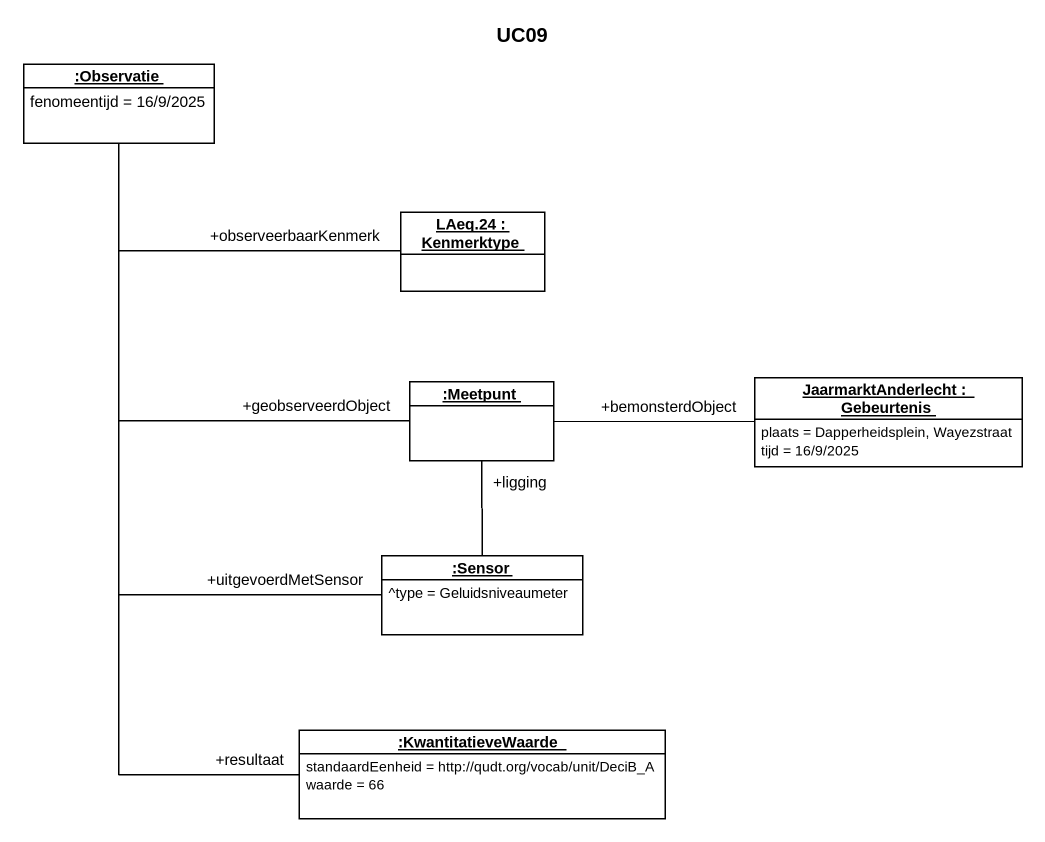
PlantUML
@startuml
title UC09
hide circle
hide empty members
object ":Observatie" as Observatie {
  fenomeentijd = 16/9/2025
}
object "LAeq.24 : Kenmerktype" as LAeq_24
object ":Meetpunt" as Meetpunt
object "JaarmarktAnderlecht : Gebeurtenis" as JaarmarktAnderlecht {
  plaats = Dapperheidsplein, Wayezstraat
  tijd = 16/9/2025
}
object ":Sensor" as Sensor {
  ^type = Geluidsniveaumeter
}
object ":KwantitatieveWaarde" as KwantitatieveWaarde {
  standaardEenheid = http://qudt.org/vocab/unit/DeciB_A
  waarde = 66
}
Observatie -right- "+observeerbaarKenmerk" LAeq_24
Observatie -- "+geobserveerdObject" Meetpunt
Observatie -- "+uitgevoerdMetSensor" Sensor
Observatie -- "+resultaat" KwantitatieveWaarde
Meetpunt -right- "+bemonsterdObject" JaarmarktAnderlecht
Sensor -up- "+ligging" Meetpunt
@enduml
